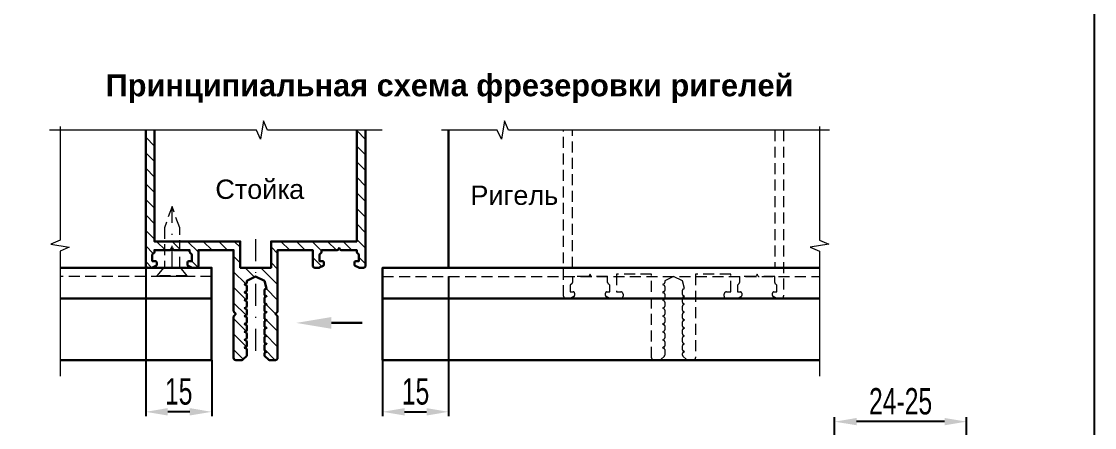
# Model space of a CAD drawing. Extents: x -37 to 8820, y -336 to 478.
# Drawn here: x 278 to 400, y 91.4 to 137.5 of the extents above; entities that cross this region are included whole.
import ezdxf

# ---------------------------------------------------------------- set-up
doc = ezdxf.new("R2010")
doc.units = 0
doc.header["$LTSCALE"] = 5
doc.linetypes.add('DASHDOT', pattern=[1, 0.5, -0.25, 0, -0.25])
doc.linetypes.add('HIDDEN', pattern=[0.375, 0.25, -0.125])
doc.layers.get('0').update_dxf_attribs({"linetype": 'CONTINUOUS', "lineweight": 30})
doc.layers.get('DEFPOINTS').update_dxf_attribs({"linetype": 'CONTINUOUS'})
for name, color, linetype, lineweight in [('1', 6, 'DASHDOT', 13), ('2', 3, 'HIDDEN', 13), ('Dimentions', 5, 'CONTINUOUS', 15), ('Текстовый', 7, 'CONTINUOUS', 9), ('Уплотнители', 1, 'CONTINUOUS', 20)]:
    doc.layers.add(name, color=color, linetype=linetype, lineweight=lineweight)
doc.layers.add('Скрытые', color=14, linetype='CONTINUOUS', plot=False)
doc.styles.add('3', font='RUSS.SHX', dxfattribs={"width": 0.7, "height": 3})
doc.styles.add('Каталожный', font='arial.ttf', dxfattribs={"height": 2.5})
doc.dimstyles.new('MX1_6', dxfattribs={"dimtxt": 3, "dimasz": 2.5, "dimexe": 0.5, "dimexo": 0, "dimgap": 0.8, "dimtad": 1, "dimlfac": 1.6, "dimdsep": 46, "dimtxsty": '3', "dimcen": 0, "dimclrd": 256, "dimclre": 256, "dimclrt": 256, "dimaunit": 1, "dimadec": 0, "dimazin": 0, "dimtfac": 1, "dimtmove": 0, "dimatfit": 1, "dimfxl": 1, "dimtvp": 1, "dimtolj": 1, "dimtzin": 0, "dimarcsym": 0})

# ---------------------------------------------------------------- blocks, each defined once
blk = doc.blocks.new('*D1073')
at = {"layer": 'DEFPOINTS', "color": 0, "linetype": 'Continuous', "transparency": 16777216}
for p in [(292.12, 110.62), (299.62, 99.03), (292.12, 93.14)]:
    blk.add_point(p, dxfattribs=at)
at = {"layer": 'Dimentions', "linetype": 'Continuous', "lineweight": -2, "transparency": 16777216}
for p, q in [((292.12, 110.62), (292.12, 92.64)), ((299.62, 99.03), (299.62, 92.64)), ((297.12, 93.14), (294.62, 93.14))]:
    blk.add_line(p, q, dxfattribs=at)
at = {"layer": 'Dimentions', "linetype": 'Continuous', "transparency": 16777216}
for points in [[(294.62, 93.56), (294.62, 92.72), (292.12, 93.14)], [(297.12, 93.56), (297.12, 92.72), (299.62, 93.14)]]:
    blk.add_solid(points, dxfattribs=at)
at = {"layer": 'Dimentions', "linetype": 'Continuous', "transparency": 16777216, "insert": (295.87, 95.44), "char_height": 3, "attachment_point": 5, "style": '3'}
blk.add_mtext('\\A1;15', dxfattribs=at)
blk = doc.blocks.new('*D1074')
at = {"layer": 'DEFPOINTS', "color": 0, "linetype": 'Continuous', "transparency": 16777216}
for p in [(326.55, 108.53), (319.05, 99.03), (326.55, 93.14)]:
    blk.add_point(p, dxfattribs=at)
at = {"layer": 'Dimentions', "linetype": 'Continuous', "lineweight": -2, "transparency": 16777216}
for p, q in [((326.55, 108.53), (326.55, 92.64)), ((319.05, 99.03), (319.05, 92.64)), ((321.55, 93.14), (324.05, 93.14))]:
    blk.add_line(p, q, dxfattribs=at)
at = {"layer": 'Dimentions', "linetype": 'Continuous', "transparency": 16777216}
for points in [[(321.55, 93.56), (321.55, 92.72), (319.05, 93.14)], [(324.05, 93.56), (324.05, 92.72), (326.55, 93.14)]]:
    blk.add_solid(points, dxfattribs=at)
at = {"layer": 'Dimentions', "linetype": 'Continuous', "transparency": 16777216, "insert": (322.8, 95.44), "char_height": 3, "attachment_point": 5, "style": '3'}
blk.add_mtext('\\A1;15', dxfattribs=at)
blk = doc.blocks.new('*D382')
at = {"layer": 'DEFPOINTS', "color": 0, "linetype": 'Continuous', "transparency": 16777216}
for p in [(370.45, 92.02), (370.45, 86.18), (385.45, 85.52)]:
    blk.add_point(p, dxfattribs=at)
at = {"layer": 'Dimentions', "linetype": 'Continuous', "lineweight": -2, "transparency": 16777216}
for p, q in [((370.45, 86.18), (370.45, 92.52)), ((382.95, 92.02), (372.95, 92.02)), ((385.45, 85.52), (385.45, 92.52))]:
    blk.add_line(p, q, dxfattribs=at)
at = {"layer": 'Dimentions', "linetype": 'Continuous', "transparency": 16777216}
for points in [[(372.95, 92.44), (372.95, 91.61), (370.45, 92.02)], [(382.95, 92.44), (382.95, 91.61), (385.45, 92.02)]]:
    blk.add_solid(points, dxfattribs=at)
at = {"layer": 'Dimentions', "linetype": 'Continuous', "transparency": 16777216, "insert": (377.95, 94.32), "char_height": 3, "attachment_point": 5, "style": '3'}
blk.add_mtext('\\A1;24-25', dxfattribs=at)

msp = doc.modelspace()

# ---------------------------------------------------------------- hatches: boundary and pattern name
at = {"layer": 'Уплотнители'}
h = msp.add_hatch(dxfattribs=at)
h.set_pattern_fill('ANSI31', color=256, scale=10, angle=90, style=0)
h.set_pattern_definition([(135, (2341.686, 91.8262), (-0.8838835, -0.8838835), [])])
edge = h.paths.add_edge_path()
edge.add_line((304.6976, 125.1755), (292.1151, 125.1755))
edge.add_line((292.1151, 125.1755), (292.1151, 109.781))
edge.add_arc((292.3651, 109.781), 0.25, 180, 270)
edge.add_line((292.3651, 109.531), (292.8297, 109.531))
edge.add_arc((292.8297, 109.681), 0.15, 270, 296.565051)
edge.add_line((292.8967, 109.5468), (293.2822, 109.7395))
edge.add_arc((293.2151, 109.8737), 0.15, 296.565051, 360)
edge.add_line((293.3651, 109.8737), (293.3651, 110.131))
edge.add_arc((293.2151, 110.131), 0.15, 0, 90)
edge.add_line((293.2151, 110.281), (292.8651, 110.281))
edge.add_line((292.8651, 110.281), (292.8651, 111.031))
edge.add_line((292.8651, 111.031), (293.0711, 111.237))
edge.add_arc((292.9651, 111.3431), 0.15, 315, 360)
edge.add_line((293.1151, 111.3431), (293.1151, 111.531))
edge.add_line((293.1151, 111.531), (294.8974, 111.531))
edge.add_arc((294.8974, 111.681), 0.15, 270, 333.434949)
edge.add_line((295.0315, 111.6139), (295.1151, 111.781))
edge.add_line((295.1151, 111.781), (295.1986, 111.6139))
edge.add_arc((295.3328, 111.681), 0.15, 206.565051, 270)
edge.add_line((295.3328, 111.531), (297.1151, 111.531))
edge.add_line((297.1151, 111.531), (297.1151, 111.3431))
edge.add_arc((297.2651, 111.3431), 0.15, 180, 225)
edge.add_line((297.159, 111.237), (297.3651, 111.031))
edge.add_line((297.3651, 111.031), (297.3651, 110.281))
edge.add_line((297.3651, 110.281), (297.0151, 110.281))
edge.add_arc((297.0151, 110.131), 0.15, 90, 180)
edge.add_line((296.8651, 110.131), (296.8651, 109.8737))
edge.add_arc((297.0151, 109.8737), 0.15, 180, 243.434949)
edge.add_line((296.948, 109.7395), (297.3334, 109.5468))
edge.add_arc((297.4005, 109.681), 0.15, 243.434949, 270)
edge.add_line((297.4005, 109.531), (297.8651, 109.531))
edge.add_arc((297.8651, 109.781), 0.25, 270, 360)
edge.add_line((298.1151, 109.781), (298.1151, 111.531))
edge.add_line((298.1151, 111.531), (302.1151, 111.531))
edge.add_line((302.1151, 111.531), (302.1151, 104.5931))
edge.add_arc((302.2651, 104.5931), 0.15, 180, 225)
edge.add_line((302.159, 104.487), (302.3651, 104.281))
edge.add_line((302.3651, 104.281), (302.159, 104.0749))
edge.add_arc((302.2651, 103.9688), 0.15, 135, 180)
edge.add_line((302.1151, 103.9688), (302.1151, 99.281))
edge.add_arc((302.3651, 99.281), 0.25, 180, 270)
edge.add_line((302.3651, 99.031), (303.0529, 99.031))
edge.add_arc((303.0529, 99.181), 0.15, 270, 315)
edge.add_line((303.159, 99.0749), (303.5711, 99.487))
edge.add_arc((303.4651, 99.5931), 0.15, 315, 360)
edge.add_line((303.6151, 99.5931), (303.6151, 100.2133))
edge.add_arc((303.4651, 100.2133), 0.15, 360, 423.434949)
edge.add_line((303.5322, 100.3474), (303.3651, 100.431))
edge.add_line((303.3651, 100.431), (303.5322, 100.5145))
edge.add_arc((303.4651, 100.6487), 0.15, 296.565051, 360)
edge.add_line((303.6151, 100.6487), (303.6151, 101.1133))
edge.add_arc((303.4651, 101.1133), 0.15, 0, 63.434949)
edge.add_line((303.5322, 101.2474), (303.3651, 101.331))
edge.add_line((303.3651, 101.331), (303.5322, 101.4145))
edge.add_arc((303.4651, 101.5487), 0.15, 296.565051, 360)
edge.add_line((303.6151, 101.5487), (303.6151, 102.0133))
edge.add_arc((303.4651, 102.0133), 0.15, 0, 63.434949)
edge.add_line((303.5322, 102.1474), (303.3651, 102.231))
edge.add_line((303.3651, 102.231), (303.5322, 102.3145))
edge.add_arc((303.4651, 102.4487), 0.15, 296.565051, 360)
edge.add_line((303.6151, 102.4487), (303.6151, 102.9133))
edge.add_arc((303.4651, 102.9133), 0.15, 360, 423.434949)
edge.add_line((303.5322, 103.0474), (303.3651, 103.131))
edge.add_line((303.3651, 103.131), (303.5322, 103.2145))
edge.add_arc((303.4651, 103.3487), 0.15, 296.565051, 360)
edge.add_line((303.6151, 103.3487), (303.6151, 103.8133))
edge.add_arc((303.4651, 103.8133), 0.15, 360, 423.434949)
edge.add_line((303.5322, 103.9474), (303.3651, 104.031))
edge.add_line((303.3651, 104.031), (303.5322, 104.1145))
edge.add_arc((303.4651, 104.2487), 0.15, 296.565051, 360)
edge.add_line((303.6151, 104.2487), (303.6151, 104.7133))
edge.add_arc((303.4651, 104.7133), 0.15, 360, 423.434949)
edge.add_line((303.5322, 104.8474), (303.3651, 104.931))
edge.add_line((303.3651, 104.931), (303.5322, 105.0145))
edge.add_arc((303.4651, 105.1487), 0.15, 296.565051, 360)
edge.add_line((303.6151, 105.1487), (303.6151, 105.6133))
edge.add_arc((303.4651, 105.6133), 0.15, 0, 63.434949)
edge.add_line((303.5322, 105.7474), (303.3651, 105.831))
edge.add_line((303.3651, 105.831), (303.5322, 105.9145))
edge.add_arc((303.4651, 106.0487), 0.15, 296.565051, 360)
edge.add_line((303.6151, 106.0487), (303.6151, 106.5133))
edge.add_arc((303.4651, 106.5133), 0.15, 0, 63.434949)
edge.add_line((303.5322, 106.6474), (303.3651, 106.731))
edge.add_line((303.3651, 106.731), (303.5322, 106.8145))
edge.add_arc((303.4651, 106.9487), 0.15, 296.565051, 360)
edge.add_line((303.6151, 106.9487), (303.6151, 107.4133))
edge.add_arc((303.4651, 107.4133), 0.15, 360, 423.434949)
edge.add_line((303.5322, 107.5474), (303.3651, 107.631))
edge.add_line((303.3651, 107.631), (303.5322, 107.7145))
edge.add_arc((303.4651, 107.8487), 0.15, 296.565051, 360)
edge.add_line((303.6151, 107.8487), (303.6151, 108.031))
edge.add_line((303.6151, 108.031), (304.6151, 108.531))
edge.add_line((304.6151, 108.531), (305.6151, 108.031))
edge.add_line((305.6151, 108.031), (305.8651, 107.181))
edge.add_line((305.8651, 107.181), (305.698, 107.0974))
edge.add_arc((305.7651, 106.9633), 0.15, 116.565051, 180)
edge.add_line((305.6151, 106.9633), (305.6151, 106.4987))
edge.add_arc((305.7651, 106.4987), 0.15, 180, 243.434949)
edge.add_line((305.698, 106.3645), (305.8651, 106.281))
edge.add_line((305.8651, 106.281), (305.698, 106.1974))
edge.add_arc((305.7651, 106.0633), 0.15, 116.565051, 180)
edge.add_line((305.6151, 106.0633), (305.6151, 105.5987))
edge.add_arc((305.7651, 105.5987), 0.15, 180, 243.434949)
edge.add_line((305.698, 105.4645), (305.8651, 105.381))
edge.add_line((305.8651, 105.381), (305.698, 105.2974))
edge.add_arc((305.7651, 105.1633), 0.15, 116.565051, 180)
edge.add_line((305.6151, 105.1633), (305.6151, 104.6987))
edge.add_arc((305.7651, 104.6987), 0.15, 180, 243.434949)
edge.add_line((305.698, 104.5645), (305.8651, 104.481))
edge.add_line((305.8651, 104.481), (305.698, 104.3974))
edge.add_arc((305.7651, 104.2633), 0.15, 116.565051, 180)
edge.add_line((305.6151, 104.2633), (305.6151, 103.7987))
edge.add_arc((305.7651, 103.7987), 0.15, 180, 243.434949)
edge.add_line((305.698, 103.6645), (305.8651, 103.581))
edge.add_line((305.8651, 103.581), (305.698, 103.4974))
edge.add_arc((305.7651, 103.3633), 0.15, 116.565051, 180)
edge.add_line((305.6151, 103.3633), (305.6151, 102.8987))
edge.add_arc((305.7651, 102.8987), 0.15, 180, 243.434949)
edge.add_line((305.698, 102.7645), (305.8651, 102.681))
edge.add_line((305.8651, 102.681), (305.698, 102.5974))
edge.add_arc((305.7651, 102.4633), 0.15, 116.565051, 180)
edge.add_line((305.6151, 102.4633), (305.6151, 101.9987))
edge.add_arc((305.7651, 101.9987), 0.15, 180, 243.434949)
edge.add_line((305.698, 101.8645), (305.8651, 101.781))
edge.add_line((305.8651, 101.781), (305.698, 101.6974))
edge.add_arc((305.7651, 101.5633), 0.15, 116.565051, 180)
edge.add_line((305.6151, 101.5633), (305.6151, 101.0987))
edge.add_arc((305.7651, 101.0987), 0.15, 180, 243.434949)
edge.add_line((305.698, 100.9645), (305.8651, 100.881))
edge.add_line((305.8651, 100.881), (305.698, 100.7974))
edge.add_arc((305.7651, 100.6633), 0.15, 116.565051, 180)
edge.add_line((305.6151, 100.6633), (305.6151, 100.1987))
edge.add_arc((305.7651, 100.1987), 0.15, 180, 243.434949)
edge.add_line((305.698, 100.0645), (305.8651, 99.981))
edge.add_line((305.8651, 99.981), (305.698, 99.8974))
edge.add_arc((305.7651, 99.7633), 0.15, 116.565051, 180)
edge.add_line((305.6151, 99.7633), (305.6151, 99.5931))
edge.add_arc((305.7651, 99.5931), 0.15, 180, 225)
edge.add_line((305.659, 99.487), (306.0711, 99.0749))
edge.add_arc((306.1772, 99.181), 0.15, 225, 270)
edge.add_line((306.1772, 99.031), (306.8651, 99.031))
edge.add_arc((306.8651, 99.281), 0.25, 270, 360)
edge.add_line((307.1151, 99.281), (307.1151, 103.9688))
edge.add_arc((306.9651, 103.9688), 0.15, 360, 405)
edge.add_line((307.0711, 104.0749), (306.8651, 104.281))
edge.add_line((306.8651, 104.281), (307.0711, 104.487))
edge.add_arc((306.9651, 104.5931), 0.15, 315, 360)
edge.add_line((307.1151, 104.5931), (307.1151, 111.531))
edge.add_line((307.1151, 111.531), (311.1151, 111.531))
edge.add_line((311.1151, 111.531), (311.1151, 109.781))
edge.add_arc((311.3651, 109.781), 0.25, 180, 270)
edge.add_line((311.3651, 109.531), (311.8297, 109.531))
edge.add_arc((311.8297, 109.681), 0.15, 270, 296.565051)
edge.add_line((311.8967, 109.5468), (312.2822, 109.7395))
edge.add_arc((312.2151, 109.8737), 0.15, 296.565051, 360)
edge.add_line((312.3651, 109.8737), (312.3651, 110.131))
edge.add_arc((312.2151, 110.131), 0.15, 360, 450)
edge.add_line((312.2151, 110.281), (311.8651, 110.281))
edge.add_line((311.8651, 110.281), (311.8651, 111.031))
edge.add_line((311.8651, 111.031), (312.0711, 111.237))
edge.add_arc((311.9651, 111.3431), 0.15, 315, 360)
edge.add_line((312.1151, 111.3431), (312.1151, 111.531))
edge.add_line((312.1151, 111.531), (313.8974, 111.531))
edge.add_arc((313.8974, 111.681), 0.15, 270, 333.434949)
edge.add_line((314.0315, 111.6139), (314.1151, 111.781))
edge.add_line((314.1151, 111.781), (314.1986, 111.6139))
edge.add_arc((314.3328, 111.681), 0.15, 206.565051, 270)
edge.add_line((314.3328, 111.531), (316.1151, 111.531))
edge.add_line((316.1151, 111.531), (316.1151, 111.3431))
edge.add_arc((316.2651, 111.3431), 0.15, 180, 225)
edge.add_line((316.159, 111.237), (316.3651, 111.031))
edge.add_line((316.3651, 111.031), (316.3651, 110.281))
edge.add_line((316.3651, 110.281), (316.0151, 110.281))
edge.add_arc((316.0151, 110.131), 0.15, 90, 180)
edge.add_line((315.8651, 110.131), (315.8651, 109.8737))
edge.add_arc((316.0151, 109.8737), 0.15, 180, 243.434949)
edge.add_line((315.948, 109.7395), (316.3334, 109.5468))
edge.add_arc((316.4005, 109.681), 0.15, 243.434949, 270)
edge.add_line((316.4005, 109.531), (316.8651, 109.531))
edge.add_arc((316.8651, 109.781), 0.25, 270, 360)
edge.add_line((317.1151, 109.781), (317.1151, 125.1755))
edge.add_line((317.1151, 125.1755), (305.9768, 125.1755))
edge.add_line((305.9768, 125.1755), (305.5121, 126.2298))
edge.add_line((305.5121, 126.2298), (305.1636, 124.1396))
edge.add_line((305.1636, 124.1396), (304.6976, 125.1755))
h.paths.add_polyline_path([(304.6976, 125.1755), (293.1151, 125.1755), (293.1151, 112.531), (302.8651, 112.531), (302.8651, 109.531), (306.3651, 109.531), (306.3651, 112.531), (316.1151, 112.531), (316.1151, 125.1755), (305.9768, 125.1755), (305.5121, 126.2298), (305.1636, 124.1396)])

# ---------------------------------------------------------------- linework, layer by layer
at = {"color": 5, "linetype": 'Continuous'}
msp.add_line((316.7286, 103.2542), (313.2286, 103.2542), dxfattribs=at)
for points in [[(282.3866, 99.031), (299.6151, 99.031), (299.6151, 109.531), (292.1151, 109.531), (292.1151, 125.1755)], [(316.1151, 125.1755), (316.1151, 112.531), (306.3651, 112.531), (306.3651, 109.531), (302.8651, 109.531), (302.8651, 112.531), (293.1151, 112.531), (293.1151, 125.1755)], [(368.7166, 99.031), (319.0525, 99.031), (319.0525, 109.531), (326.5525, 109.531), (326.5525, 125.1755)], [(282.3866, 109.531), (299.6151, 109.531), (299.6151, 106.031), (282.3866, 106.031)], [(368.7166, 109.531), (319.0525, 109.531), (319.0525, 106.031), (368.7166, 106.031)]]:
    msp.add_lwpolyline(points)
msp.add_lwpolyline([(317.1151, 125.1755), (317.1151, 109.781, -0.41421356), (316.8651, 109.531), (316.4005, 109.531, -0.11643382), (316.3334, 109.5468), (315.948, 109.7395, -0.28407904), (315.8651, 109.8737), (315.8651, 110.131, -0.41421356), (316.0151, 110.281), (316.3651, 110.281), (316.3651, 111.031), (316.159, 111.237, -0.19891237), (316.1151, 111.3431), (316.1151, 111.531), (314.3328, 111.531, -0.28407904), (314.1986, 111.6139), (314.1151, 111.781), (314.0315, 111.6139, -0.28407904), (313.8974, 111.531), (312.1151, 111.531), (312.1151, 111.3431, -0.19891237), (312.0711, 111.237), (311.8651, 111.031), (311.8651, 110.281), (312.2151, 110.281, -0.41421356), (312.3651, 110.131), (312.3651, 109.8737, -0.28407904), (312.2822, 109.7395), (311.8967, 109.5468, -0.11643382), (311.8297, 109.531), (311.3651, 109.531, -0.41421356), (311.1151, 109.781), (311.1151, 111.531), (307.1151, 111.531), (307.1151, 104.5931, -0.19891237), (307.0711, 104.487), (306.8651, 104.281), (307.0711, 104.0749, -0.19891237), (307.1151, 103.9688), (307.1151, 99.281, -0.41421356), (306.8651, 99.031), (306.1772, 99.031, -0.19891237), (306.0711, 99.0749), (305.659, 99.487, -0.19891237), (305.6151, 99.5931), (305.6151, 99.7633, -0.28407904), (305.698, 99.8974), (305.8651, 99.981), (305.698, 100.0645, -0.28407904), (305.6151, 100.1987), (305.6151, 100.6633, -0.28407904), (305.698, 100.7974), (305.8651, 100.881), (305.698, 100.9645, -0.28407904), (305.6151, 101.0987), (305.6151, 101.5633, -0.28407904), (305.698, 101.6974), (305.8651, 101.781), (305.698, 101.8645, -0.28407904), (305.6151, 101.9987), (305.6151, 102.4633, -0.28407904), (305.698, 102.5974), (305.8651, 102.681), (305.698, 102.7645, -0.28407904), (305.6151, 102.8987), (305.6151, 103.3633, -0.28407904), (305.698, 103.4974), (305.8651, 103.581), (305.698, 103.6645, -0.28407904), (305.6151, 103.7987), (305.6151, 104.2633, -0.28407904), (305.698, 104.3974), (305.8651, 104.481), (305.698, 104.5645, -0.28407904), (305.6151, 104.6987), (305.6151, 105.1633, -0.28407904), (305.698, 105.2974), (305.8651, 105.381), (305.698, 105.4645, -0.28407904), (305.6151, 105.5987), (305.6151, 106.0633, -0.28407904), (305.698, 106.1974), (305.8651, 106.281), (305.698, 106.3645, -0.28407904), (305.6151, 106.4987), (305.6151, 106.9633, -0.28407904), (305.698, 107.0974), (305.8651, 107.181), (305.6151, 108.031), (304.6151, 108.531), (303.6151, 108.031), (303.6151, 107.8487, -0.28407904), (303.5322, 107.7145), (303.3651, 107.631), (303.5322, 107.5474, -0.28407904), (303.6151, 107.4133), (303.6151, 106.9487, -0.28407904), (303.5322, 106.8145), (303.3651, 106.731), (303.5322, 106.6474, -0.28407904), (303.6151, 106.5133), (303.6151, 106.0487, -0.28407904), (303.5322, 105.9145), (303.3651, 105.831), (303.5322, 105.7474, -0.28407904), (303.6151, 105.6133), (303.6151, 105.1487, -0.28407904), (303.5322, 105.0145), (303.3651, 104.931), (303.5322, 104.8474, -0.28407904), (303.6151, 104.7133), (303.6151, 104.2487, -0.28407904), (303.5322, 104.1145), (303.3651, 104.031), (303.5322, 103.9474, -0.28407904), (303.6151, 103.8133), (303.6151, 103.3487, -0.28407904), (303.5322, 103.2145), (303.3651, 103.131), (303.5322, 103.0474, -0.28407904), (303.6151, 102.9133), (303.6151, 102.4487, -0.28407904), (303.5322, 102.3145), (303.3651, 102.231), (303.5322, 102.1474, -0.28407904), (303.6151, 102.0133), (303.6151, 101.5487, -0.28407904), (303.5322, 101.4145), (303.3651, 101.331), (303.5322, 101.2474, -0.28407904), (303.6151, 101.1133), (303.6151, 100.6487, -0.28407904), (303.5322, 100.5145), (303.3651, 100.431), (303.5322, 100.3474, -0.28407904), (303.6151, 100.2133), (303.6151, 99.5931, -0.19891237), (303.5711, 99.487), (303.159, 99.0749, -0.19891237), (303.0529, 99.031), (302.3651, 99.031, -0.41421356), (302.1151, 99.281), (302.1151, 103.9688, -0.19891237), (302.159, 104.0749), (302.3651, 104.281), (302.159, 104.487, -0.19891237), (302.1151, 104.5931), (302.1151, 111.531), (298.1151, 111.531), (298.1151, 109.781, -0.41421356), (297.8651, 109.531), (297.4005, 109.531, -0.11643382), (297.3334, 109.5468), (296.948, 109.7395, -0.28407904), (296.8651, 109.8737), (296.8651, 110.131, -0.41421356), (297.0151, 110.281), (297.3651, 110.281), (297.3651, 111.031), (297.159, 111.237, -0.19891237), (297.1151, 111.3431), (297.1151, 111.531), (295.3328, 111.531, -0.28407904), (295.1986, 111.6139), (295.1151, 111.781), (295.0315, 111.6139, -0.28407904), (294.8974, 111.531), (293.1151, 111.531), (293.1151, 111.3431, -0.19891237), (293.0711, 111.237), (292.8651, 111.031), (292.8651, 110.281), (293.2151, 110.281, -0.41421356), (293.3651, 110.131), (293.3651, 109.8737, -0.28407904), (293.2822, 109.7395), (292.8967, 109.5468, -0.11643382), (292.8297, 109.531), (292.3651, 109.531, -0.41421356), (292.1151, 109.781), (292.1151, 125.1755)], format="xyb")
at = {"layer": '1'}
for p, q in [((295.1151, 109.531), (295.1151, 116.481)), ((304.6151, 112.7857), (304.6151, 99.031))]:
    msp.add_line(p, q, dxfattribs=at)
at = {"layer": '2'}
msp.add_line((296.8151, 108.5978), (293.4151, 108.5978), dxfattribs=at)
at = {"layer": '2', "color": 7}
for p, q in [((299.6151, 108.531), (282.3866, 108.531)), ((319.0525, 108.531), (368.7166, 108.531))]:
    msp.add_line(p, q, dxfattribs=at)
at = {"layer": '2'}
msp.add_lwpolyline([(364.6381, 125.1755), (364.6381, 106.281, -0.41421356), (364.3881, 106.031), (363.9235, 106.031, -0.11643382), (363.8564, 106.0468), (363.471, 106.2395, -0.28407904), (363.3881, 106.3737), (363.3881, 106.631, -0.41421356), (363.5381, 106.781), (363.8881, 106.781), (363.8881, 107.531), (363.682, 107.737, -0.19891237), (363.6381, 107.8431), (363.6381, 108.531), (361.8558, 108.531, -0.28407904), (361.7216, 108.6139), (361.6381, 108.781), (361.5546, 108.6139, -0.28407904), (361.4204, 108.531), (359.6381, 108.531), (359.6381, 107.8431, -0.19891237), (359.5942, 107.737), (359.3881, 107.531), (359.3881, 106.781), (359.7381, 106.781, -0.41421356), (359.8881, 106.631), (359.8881, 106.3737, -0.28407904), (359.8052, 106.2395), (359.4198, 106.0468, -0.11643382), (359.3527, 106.031), (358.1381, 106.031, -0.41421356), (357.8881, 106.281), (357.8881, 106.531, -0.41421356), (358.1381, 106.781), (358.6381, 106.781), (358.6381, 108.781), (354.6381, 108.781), (354.6381, 99.281, -0.41421356), (354.3881, 99.031), (353.7002, 99.031, -0.19891237), (353.5942, 99.0749), (353.182, 99.487, -0.19891237), (353.1381, 99.5931), (353.1381, 99.7633, -0.28407904), (353.221, 99.8974), (353.3881, 99.981), (353.221, 100.0645, -0.28407904), (353.1381, 100.1987), (353.1381, 100.6633, -0.28407904), (353.221, 100.7974), (353.3881, 100.881), (353.221, 100.9645, -0.28407904), (353.1381, 101.0987), (353.1381, 101.5633, -0.28407904), (353.221, 101.6974), (353.3881, 101.781), (353.221, 101.8645, -0.28407904), (353.1381, 101.9987), (353.1381, 102.4633, -0.28407904), (353.221, 102.5974), (353.3881, 102.681), (353.221, 102.7645, -0.28407904), (353.1381, 102.8987), (353.1381, 103.3633, -0.28407904), (353.221, 103.4974), (353.3881, 103.581), (353.221, 103.6645, -0.28407904), (353.1381, 103.7987), (353.1381, 104.2633, -0.28407904), (353.221, 104.3974), (353.3881, 104.481), (353.221, 104.5645, -0.28407904), (353.1381, 104.6987), (353.1381, 105.1633, -0.28407904), (353.221, 105.2974), (353.3881, 105.381), (353.221, 105.4645, -0.28407904), (353.1381, 105.5987), (353.1381, 106.0633, -0.28407904), (353.221, 106.1974), (353.3881, 106.281), (353.221, 106.3645, -0.28407904), (353.1381, 106.4987), (353.1381, 106.9633, -0.28407904), (353.221, 107.0974), (353.3881, 107.181), (353.1381, 108.031), (352.1381, 108.531), (351.1381, 108.031), (351.1381, 107.8487, -0.28407904), (351.0552, 107.7145), (350.8881, 107.631), (351.0552, 107.5474, -0.28407904), (351.1381, 107.4133), (351.1381, 106.9487, -0.28407904), (351.0552, 106.8145), (350.8881, 106.731), (351.0552, 106.6474, -0.28407904), (351.1381, 106.5133), (351.1381, 106.0487, -0.28407904), (351.0552, 105.9145), (350.8881, 105.831), (351.0552, 105.7474, -0.28407904), (351.1381, 105.6133), (351.1381, 105.1487, -0.28407904), (351.0552, 105.0145), (350.8881, 104.931), (351.0552, 104.8474, -0.28407904), (351.1381, 104.7133), (351.1381, 104.2487, -0.28407904), (351.0552, 104.1145), (350.8881, 104.031), (351.0552, 103.9474, -0.28407904), (351.1381, 103.8133), (351.1381, 103.3487, -0.28407904), (351.0552, 103.2145), (350.8881, 103.131), (351.0552, 103.0474, -0.28407904), (351.1381, 102.9133), (351.1381, 102.4487, -0.28407904), (351.0552, 102.3145), (350.8881, 102.231), (351.0552, 102.1474, -0.28407904), (351.1381, 102.0133), (351.1381, 101.5487, -0.28407904), (351.0552, 101.4145), (350.8881, 101.331), (351.0552, 101.2474, -0.28407904), (351.1381, 101.1133), (351.1381, 100.6487, -0.28407904), (351.0552, 100.5145), (350.8881, 100.431), (351.0552, 100.3474, -0.28407904), (351.1381, 100.2133), (351.1381, 99.5931, -0.19891237), (351.0942, 99.487), (350.682, 99.0749, -0.19891237), (350.576, 99.031), (349.8881, 99.031, -0.41421356), (349.6381, 99.281), (349.6381, 108.781), (345.6381, 108.781), (345.6381, 106.781), (346.1381, 106.781, -0.41421356), (346.3881, 106.531), (346.3881, 106.281, -0.41421356), (346.1381, 106.031), (344.9235, 106.031, -0.11643382), (344.8564, 106.0468), (344.471, 106.2395, -0.28407904), (344.3881, 106.3737), (344.3881, 106.631, -0.41421356), (344.5381, 106.781), (344.8881, 106.781), (344.8881, 107.531), (344.682, 107.737, -0.19891237), (344.6381, 107.8431), (344.6381, 108.531), (342.8558, 108.531, -0.28407904), (342.7216, 108.6139), (342.6381, 108.781), (342.5546, 108.6139, -0.28407904), (342.4204, 108.531), (340.6381, 108.531), (340.6381, 107.8431, -0.19891237), (340.5942, 107.737), (340.3881, 107.531), (340.3881, 106.781), (340.7381, 106.781, -0.41421356), (340.8881, 106.631), (340.8881, 106.3737, -0.28407904), (340.8052, 106.2395), (340.4198, 106.0468, -0.11643382), (340.3527, 106.031), (339.8881, 106.031, -0.41421356), (339.6381, 106.281), (339.6381, 125.1755)], format="xyb", dxfattribs=at)
msp.add_lwpolyline([(363.6381, 125.1755), (363.6381, 109.531), (340.6381, 109.531), (340.6381, 125.1755)], dxfattribs=at)
for points in [[(295.9901, 109.531), (295.9901, 114.0769), (295.1151, 116.481), (294.2401, 114.0769), (294.2401, 109.531)], [(295.9901, 109.581), (296.8151, 108.5978), (296.8151, 108.531), (293.4151, 108.531), (293.4151, 108.5978), (294.2401, 109.581)]]:
    msp.add_lwpolyline(points, close=True, dxfattribs=at)
at = {"layer": 'Dimentions', "linetype": 'Continuous'}
msp.add_solid([(313.2286, 103.9208), (313.2286, 102.5875), (309.2286, 103.2542)], dxfattribs=at)
at = {"layer": 'Скрытые', "linetype": 'Continuous'}
msp.add_lwpolyline([(400, 10), (400, 287), (235, 287), (235, 10)], close=True, dxfattribs=at)
at = {"layer": 'Уплотнители'}
for points in [[(318.997, 125.1755), (305.9768, 125.1755), (305.5121, 126.2298), (305.1636, 124.1396), (304.6976, 125.1755), (281.1782, 125.1755)], [(369.8499, 125.1755), (333.3677, 125.1755), (332.9031, 126.2298), (332.5546, 124.1396), (332.0886, 125.1755), (325.7336, 125.1755)], [(282.3866, 125.6068), (282.3866, 112.6763), (281.3323, 112.2116), (283.4225, 111.8631), (282.3866, 111.3971), (282.3866, 97.1874)], [(368.7166, 125.6068), (368.7166, 112.6763), (369.7709, 112.2116), (367.6808, 111.8631), (368.7166, 111.3971), (368.7166, 97.1874)]]:
    msp.add_lwpolyline(points, dxfattribs=at)

# ---------------------------------------------------------------- texts
at = {"layer": 'Текстовый', "linetype": 'Continuous', "insert": (326.6671, 129.9043), "char_height": 2.5, "width": 88.989497, "attachment_point": 5, "line_spacing_factor": 0.85, "style": 'Каталожный'}
msp.add_mtext('{\\fArial|b1|i0|c204|p34;Принципиальная схема фрезеровки ригелей}', dxfattribs=at)
at = {"layer": 'Текстовый', "color": 1, "linetype": 'Continuous', "char_height": 2.2, "width": 12.313908, "attachment_point": 1, "style": 'Каталожный'}
for s, insert in [('\\pxql;Стойка', (300.0339, 119.5592)), ('\\pxql;Ригель', (329.0361, 118.8769))]:
    msp.add_mtext(s, dxfattribs=dict(at, insert=insert))

# ---------------------------------------------------------------- dimensions: what is measured, and where the dimension line sits
at = {"layer": 'Dimentions', "linetype": 'Continuous'}
dim = msp.add_linear_dim(base=(292.1151, 93.1398), p1=(299.6151, 99.031), p2=(292.1151, 110.6164), angle=180, text='15', dimstyle='MX1_6', dxfattribs=at)
dim.commit()
dim.dimension.update_dxf_attribs({"geometry": '*D1073', "text_midpoint": (295.8651, 95.4398)})
for base, p1, p2, text, picture, middle in [((326.5525, 93.1398), (319.0525, 99.031), (326.5525, 108.531), '15', '*D1074', (322.8025, 95.4398)), ((370.4476, 92.0232), (385.4489, 85.5167), (370.4476, 86.1844), '<>-25', '*D382', (377.9482, 94.3232))]:
    dim = msp.add_linear_dim(base=base, p1=p1, p2=p2, text=text, dimstyle='MX1_6', dxfattribs=at)
    dim.commit()
    dim.dimension.update_dxf_attribs({"geometry": picture, "text_midpoint": middle})

doc.saveas('drawing.dxf')
